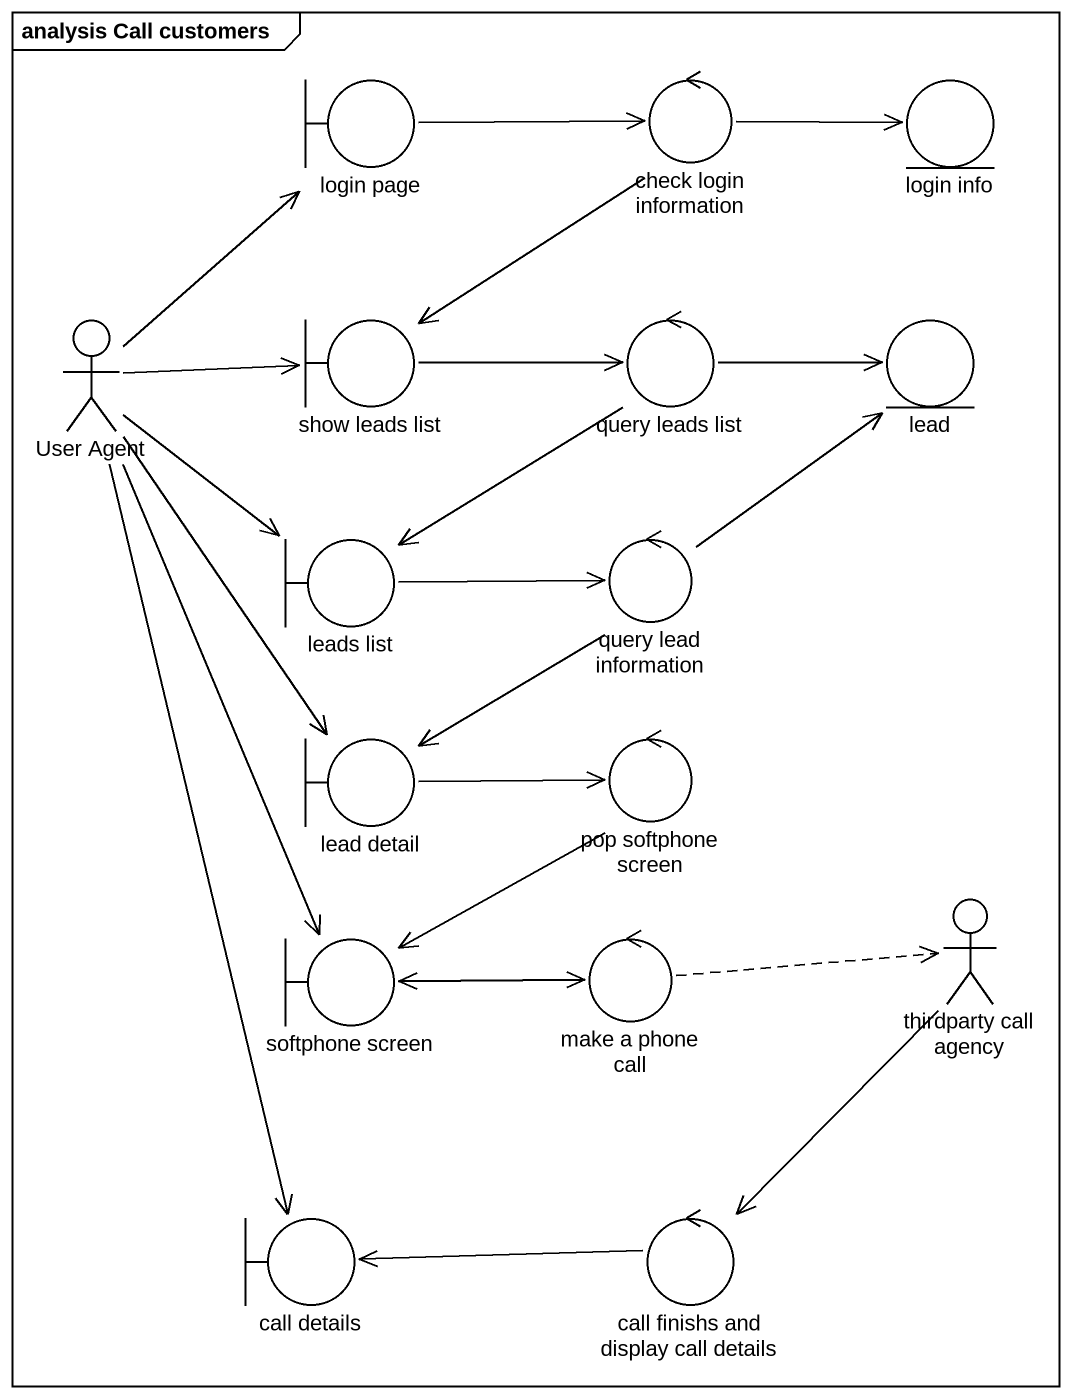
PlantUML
@startuml
mainframe analysis Call customers
boundary "login page" as login_page
control "check login information" as check_login_information
entity "login info" as login_info
actor "User Agent" as User_Agent
boundary "show leads list" as show_leads_list
control "query leads list" as query_leads_list
entity lead
boundary "leads list" as leads_list
control "query lead information" as query_lead_information
boundary "lead detail" as lead_detail
control "pop softphone screen" as pop_softphone_screen
boundary "softphone screen" as softphone_screen
control "make a phone call" as make_a_phone_call
actor "thirdparty call agency" as thirdparty_call_agency
boundary "call details" as call_details
control "call finishs and display call details" as call_finishs_and_display
login_page -right-> check_login_information
check_login_information -right-> login_info
check_login_information --> show_leads_list
User_Agent -up-> login_page
User_Agent -right-> show_leads_list
User_Agent --> leads_list
User_Agent --> lead_detail
User_Agent --> softphone_screen
User_Agent --> call_details
show_leads_list -right-> query_leads_list
query_leads_list -right-> lead
query_leads_list --> leads_list
leads_list -right-> query_lead_information
query_lead_information -up-> lead
query_lead_information --> lead_detail
lead_detail -right-> pop_softphone_screen
pop_softphone_screen --> softphone_screen
softphone_screen -right-> make_a_phone_call
make_a_phone_call -left-> softphone_screen
make_a_phone_call .right.> thirdparty_call_agency
thirdparty_call_agency --> call_finishs_and_display
call_finishs_and_display -left-> call_details
@enduml
